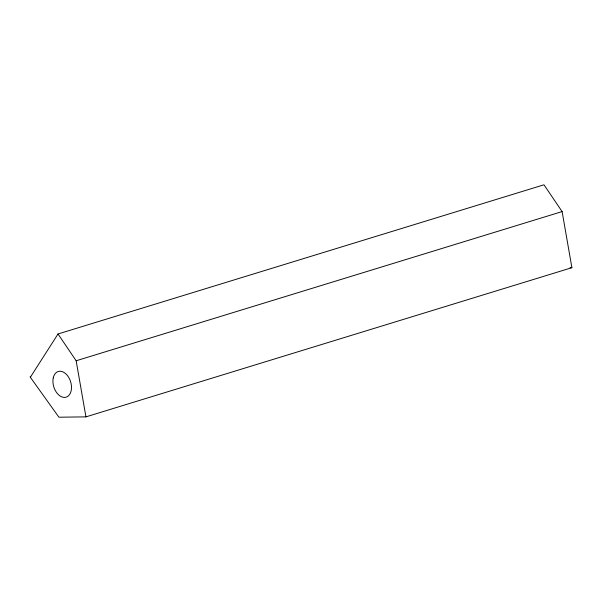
<?xml version="1.0" encoding="UTF-8"?>
<svg xmlns="http://www.w3.org/2000/svg" width="602" height="602" viewBox="0 0 602 602"><rect width="100%" height="100%" fill="white"/><g stroke="black" fill="none" stroke-linecap="round" stroke-linejoin="round"><path stroke-width="0.9" d="M30.356 377.258L58.018 333.982L543.975 184.791L562.11 211.58L571.9 267.679L85.943 416.87L58.921 417.209L30.1 376.905M58.018 333.982L76.153 360.771L562.11 211.58M570.034 267.702L571.9 267.679M76.153 360.771L85.943 416.87M53.262 377.853A13.447 8.804 72.9 0 0 64.497 397.425A13.447 8.804 72.9 0 0 68.861 377.665A13.447 8.804 72.9 0 0 53.262 377.853"/></g></svg>
